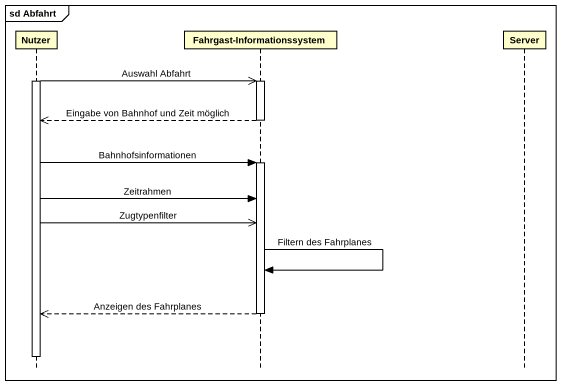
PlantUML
@startuml
mainframe sd Abfahrt
hide footbox
participant Nutzer
participant "Fahrgast-Informationssystem" as Fahrgast_Informationssystem
participant Server

activate Nutzer
Nutzer ->> Fahrgast_Informationssystem : Auswahl Abfahrt
activate Fahrgast_Informationssystem
Fahrgast_Informationssystem -->> Nutzer : Eingabe von Bahnhof und Zeit möglich
deactivate Fahrgast_Informationssystem
Nutzer -> Fahrgast_Informationssystem : Bahnhofsinformationen
activate Fahrgast_Informationssystem
Nutzer -> Fahrgast_Informationssystem : Zeitrahmen
Nutzer ->> Fahrgast_Informationssystem : Zugtypenfilter
Fahrgast_Informationssystem -> Fahrgast_Informationssystem : Filtern des Fahrplanes
Fahrgast_Informationssystem -->> Nutzer : Anzeigen des Fahrplanes
deactivate Fahrgast_Informationssystem
deactivate Nutzer
@enduml
